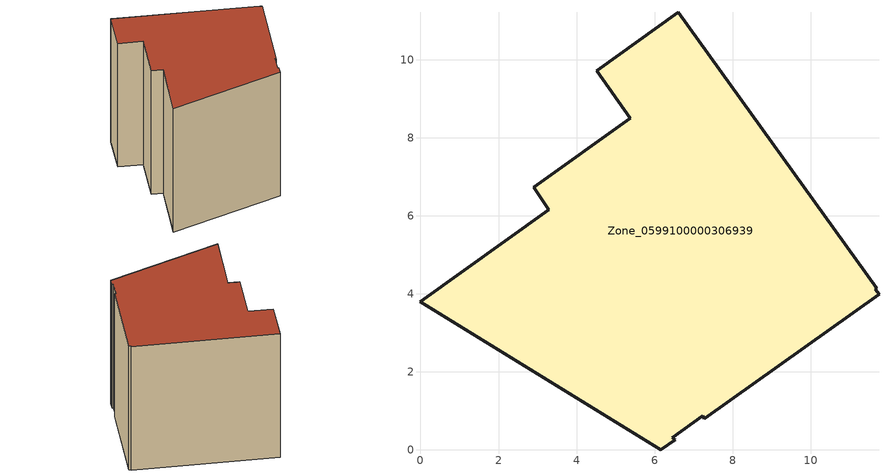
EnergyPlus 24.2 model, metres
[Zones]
Zone_0599100000306939
 floor ground (C_G): 11.65,4.12 11.74,4 7.26,0.8 7.23,0.88 6.45,0.31 6.52,0.27 6.15,0 0,3.8 3.29,6.15 2.9,6.73 5.38,8.5 4.51,9.72 6.6,11.22 11.69,4.15 z0
 wall outside (C_F): 11.69,4.15 6.6,11.22 4.51,9.72 5.38,8.5 2.9,6.73 3.29,6.15 0,3.8 6.15,0 6.52,0.27 6.45,0.31 7.23,0.88 7.26,0.8 11.74,4 11.65,4.12 11.69,4.15 z0:8.65
 roof outside (C_R): 7.23,0.88 7.26,0.8 11.74,4 11.65,4.12 11.69,4.15 6.6,11.22 4.51,9.72 5.38,8.5 2.9,6.73 3.29,6.15 0,3.8 6.15,0 6.52,0.27 6.45,0.31 z8.65
[BUILDING]
Pand.0599100000306939: North Axis=0; Terrain=City; Loads Convergence Tolerance Value=0.04; Temperature Convergence Tolerance Value=0.4; Solar Distribution=FullExterior; Maximum Number of Warmup Days=25; Minimum Number of Warmup Days=1
[Site:Location]
Rotterdam.The.Hague.AP_ZH_NLD Design_Conditions: Latitude=51.96; Longitude=4.45; Time Zone=1; Elevation=-4.5
[SITE:GROUNDTEMPERATURE:BUILDINGSURFACE]
18, 18, 18, 18, 18, 18, 18, 18, 18, 18, 18, 18
[MATERIAL] Thermal Absorptance=0.9; Solar Absorptance=0.7; Visible Absorptance=0.7
Name | Roughness | Thickness | Conductivity | Density | Specific Heat
G.TI.1975-1991 | MediumSmooth | 0.15 | 0.288461 | 540 | 1210
F.TI.1975-1991 | Rough | 0.3 | 0.230769 | 1920 | 840
R.TI.1975-1991 | MediumRough | 0.2 | 0.153846 | 1500 | 1000
[CONSTRUCTION]
C_G: G.TI.1975-1991
C_F: F.TI.1975-1991
C_R: R.TI.1975-1991
[ZONE]
Zone_0599100000306939: Type=1; Multiplier=1; Ceiling Height=Autocalculate; Volume=Autocalculate; Floor Area=autocalculate; Part of Total Floor Area=Yes
[ZONEINFILTRATION:DESIGNFLOWRATE]
Infil_Zone_0599100000306939: Zone or ZoneList or Space or SpaceList=Zone_0599100000306939; Schedule=AlwaysOn; Design Flow Rate Calculation Method=Flow/Area; Flow Rate per Floor Area=0.003; Constant Term Coefficient=1; Temperature Term Coefficient=0; Velocity Term Coefficient=0; Velocity Squared Term Coefficient=0
[HVACTEMPLATE:ZONE:IDEALLOADSAIRSYSTEM]
Zone_0599100000306939: Maximum Heating Supply Air Temperature=50; Minimum Cooling Supply Air Temperature=13; Maximum Heating Supply Air Humidity Ratio=0.0156; Minimum Cooling Supply Air Humidity Ratio=0.0077; Heating Limit=NoLimit; Cooling Limit=NoLimit; Dehumidification Control Type=ConstantSensibleHeatRatio; Cooling Sensible Heat Ratio=0.7; Dehumidification Setpoint=60; Humidification Control Type=None; Humidification Setpoint=30; Outdoor Air Method=None; Outdoor Air Flow Rate per Person=0.00944; Outdoor Air Flow Rate per Zone Floor Area=0; Outdoor Air Flow Rate per Zone=0; Demand Controlled Ventilation Type=None; Outdoor Air Economizer Type=NoEconomizer; Heat Recovery Type=None; Sensible Heat Recovery Effectiveness=0.7; Latent Heat Recovery Effectiveness=0.65
[ZONECONTROL:THERMOSTAT]
ThermostatControl_Zone_0599100000306939: Zone or ZoneList=Zone_0599100000306939; Control Type Schedule=DualSetpointControlType; Control 1=Thermostat_Zone_0599100000306939; Temperature Difference Between Cutout And Setpoint=0
[THERMOSTATSETPOINT:DUALSETPOINT]
Thermostat_Zone_0599100000306939: Heating Setpoint Temperature Schedule=HeatingSetpoint_Zone_0599100000306939; Cooling Setpoint Temperature Schedule=CoolingSetpoint_Zone_0599100000306939
[SCHEDULE:COMPACT]
HeatingSetpoint_Zone_0599100000306939: Through: 12/31, For: AllDays, Until: 24:00, 21
CoolingSetpoint_Zone_0599100000306939: Through: 12/31, For: AllDays, Until: 24:00, 24
DualSetpointControlType: Through: 12/31, For: AllDays, Until: 24:00, 4
AlwaysOn: Through: 12/31, For: AllDays, Until: 24:00, 1
